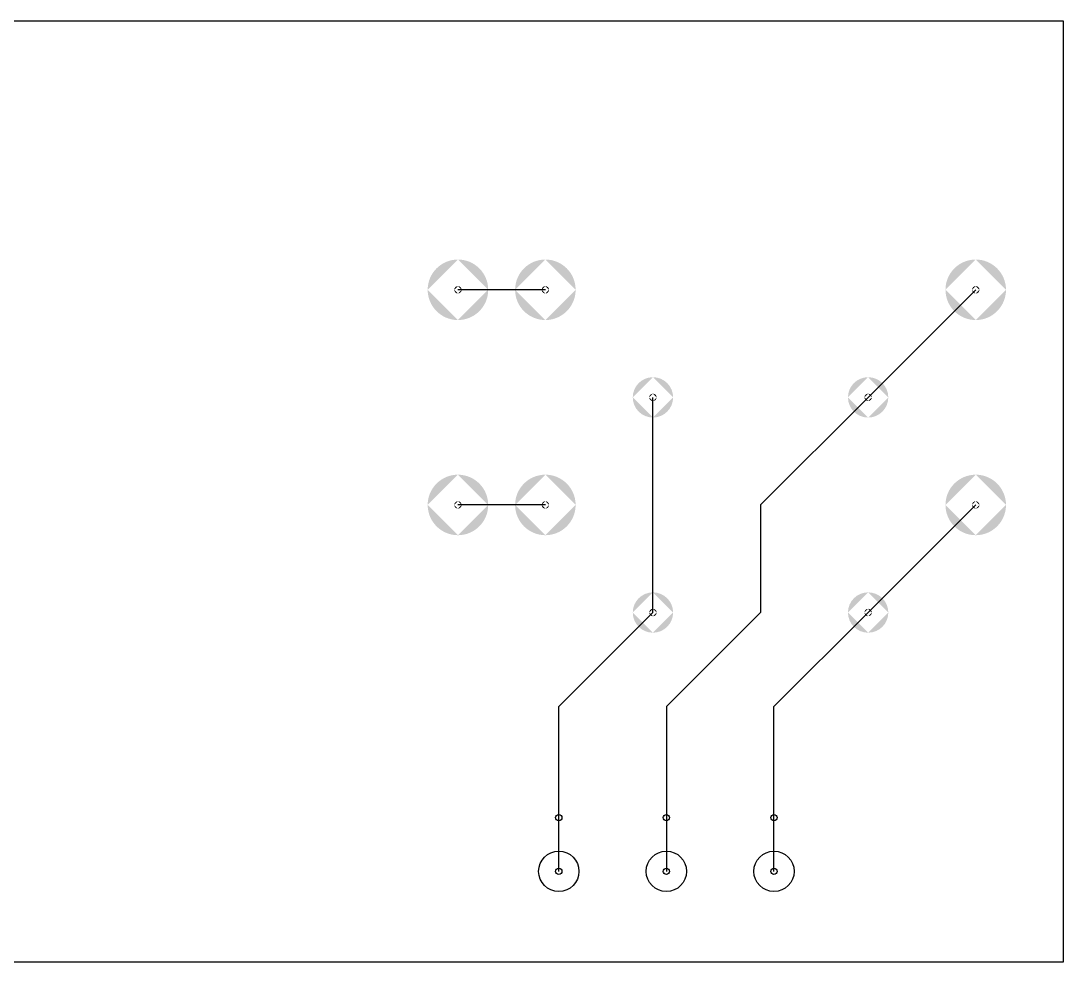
# Model space of a CAD drawing. Header units: inches. Extents: x 3.8 to 102.2, y 3.9 to 48.4.
# Drawn here: x 52.98 to 102.21, y 3.89 to 48.36 of the extents above; entities that cross this region are included whole.
import ezdxf

# ---------------------------------------------------------------- set-up
doc = ezdxf.new("R2010")
doc.units = ezdxf.units.IN
doc.header["$MEASUREMENT"] = 0
doc.layers.add('PDF_Geometry', color=7, linetype='Continuous')
doc.layers.add('PDF_Solid Fills', color=7, linetype='Continuous')

msp = doc.modelspace()

# ---------------------------------------------------------------- hatches: boundary and pattern name
at = {"layer": 'PDF_Solid Fills', "transparency": 33554559}
h = msp.add_hatch(color=256, dxfattribs=at)
h.paths.add_polyline_path([(73.622, 37.083, 0.413865), (72.193, 35.654)], flags=0)
h.paths.add_polyline_path([(75.051, 35.654, 0.413865), (73.622, 37.083)], flags=0)
h.paths.add_polyline_path([(73.622, 34.224, 0.413865), (75.051, 35.654)], flags=0)
h.paths.add_polyline_path([(72.193, 35.654, 0.413865), (73.622, 34.224)], flags=0)
h = msp.add_hatch(color=256, dxfattribs=at)
h.paths.add_polyline_path([(77.751, 37.083, 0.413865), (76.322, 35.654)], flags=0)
h.paths.add_polyline_path([(79.18, 35.654, 0.413865), (77.751, 37.083)], flags=0)
h.paths.add_polyline_path([(77.751, 34.224, 0.413865), (79.18, 35.654)], flags=0)
h.paths.add_polyline_path([(76.322, 35.654, 0.413865), (77.751, 34.224)], flags=0)
h = msp.add_hatch(color=256, dxfattribs=at)
h.paths.add_polyline_path([(98.077, 37.083, 0.413865), (96.648, 35.654)], flags=0)
h.paths.add_polyline_path([(99.506, 35.654, 0.413865), (98.077, 37.083)], flags=0)
h.paths.add_polyline_path([(98.077, 34.224, 0.413865), (99.506, 35.654)], flags=0)
h.paths.add_polyline_path([(96.648, 35.654, 0.413865), (98.077, 34.224)], flags=0)
at = {"layer": 'PDF_Solid Fills', "true_color": 0xffffff, "transparency": 33554559}
h = msp.add_hatch(color=7, dxfattribs=at)
h.paths.add_polyline_path([(73.622, 35.829, 0.413652), (73.447, 35.654)], flags=0)
h.paths.add_polyline_path([(73.797, 35.654, 0.413652), (73.622, 35.829)], flags=0)
h.paths.add_polyline_path([(73.622, 35.479, 0.413652), (73.797, 35.654)], flags=0)
h.paths.add_polyline_path([(73.447, 35.654, 0.413652), (73.622, 35.479)], flags=0)
h = msp.add_hatch(color=7, dxfattribs=at)
h.paths.add_polyline_path([(77.751, 35.829, 0.413652), (77.576, 35.654)], flags=0)
h.paths.add_polyline_path([(77.926, 35.654, 0.413652), (77.751, 35.829)], flags=0)
h.paths.add_polyline_path([(77.751, 35.479, 0.413652), (77.926, 35.654)], flags=0)
h.paths.add_polyline_path([(77.576, 35.654, 0.413652), (77.751, 35.479)], flags=0)
h = msp.add_hatch(color=7, dxfattribs=at)
h.paths.add_polyline_path([(98.077, 35.829, 0.413652), (97.902, 35.654)], flags=0)
h.paths.add_polyline_path([(98.252, 35.654, 0.413652), (98.077, 35.829)], flags=0)
h.paths.add_polyline_path([(98.077, 35.479, 0.413652), (98.252, 35.654)], flags=0)
h.paths.add_polyline_path([(97.902, 35.654, 0.413652), (98.077, 35.479)], flags=0)
at = {"layer": 'PDF_Solid Fills', "transparency": 33554559}
h = msp.add_hatch(color=256, dxfattribs=at)
h.paths.add_polyline_path([(82.832, 31.525, 0.413797), (81.879, 30.572)], flags=0)
h.paths.add_polyline_path([(83.785, 30.572, 0.413797), (82.832, 31.525)], flags=0)
h.paths.add_polyline_path([(82.832, 29.619, 0.413797), (83.785, 30.572)], flags=0)
h.paths.add_polyline_path([(81.879, 30.572, 0.413797), (82.832, 29.619)], flags=0)
h = msp.add_hatch(color=256, dxfattribs=at)
h.paths.add_polyline_path([(92.995, 31.525, 0.413797), (92.042, 30.572)], flags=0)
h.paths.add_polyline_path([(93.948, 30.572, 0.413797), (92.995, 31.525)], flags=0)
h.paths.add_polyline_path([(92.995, 29.619, 0.413797), (93.948, 30.572)], flags=0)
h.paths.add_polyline_path([(92.042, 30.572, 0.413797), (92.995, 29.619)], flags=0)
at = {"layer": 'PDF_Solid Fills', "true_color": 0xffffff, "transparency": 33554559}
h = msp.add_hatch(color=7, dxfattribs=at)
h.paths.add_polyline_path([(82.832, 30.747, 0.413652), (82.657, 30.572)], flags=0)
h.paths.add_polyline_path([(83.007, 30.572, 0.413652), (82.832, 30.747)], flags=0)
h.paths.add_polyline_path([(82.832, 30.397, 0.413652), (83.007, 30.572)], flags=0)
h.paths.add_polyline_path([(82.657, 30.572, 0.413652), (82.832, 30.397)], flags=0)
h = msp.add_hatch(color=7, dxfattribs=at)
h.paths.add_polyline_path([(92.995, 30.747, 0.413652), (92.82, 30.572)], flags=0)
h.paths.add_polyline_path([(93.17, 30.572, 0.413652), (92.995, 30.747)], flags=0)
h.paths.add_polyline_path([(92.995, 30.397, 0.413652), (93.17, 30.572)], flags=0)
h.paths.add_polyline_path([(92.82, 30.572, 0.413652), (92.995, 30.397)], flags=0)
at = {"layer": 'PDF_Solid Fills', "transparency": 33554559}
h = msp.add_hatch(color=256, dxfattribs=at)
h.paths.add_polyline_path([(73.622, 26.92, 0.413865), (72.193, 25.491)], flags=0)
h.paths.add_polyline_path([(75.051, 25.491, 0.413865), (73.622, 26.92)], flags=0)
h.paths.add_polyline_path([(73.622, 24.061, 0.413865), (75.051, 25.491)], flags=0)
h.paths.add_polyline_path([(72.193, 25.491, 0.413865), (73.622, 24.061)], flags=0)
h = msp.add_hatch(color=256, dxfattribs=at)
h.paths.add_polyline_path([(77.751, 26.92, 0.413865), (76.322, 25.491)], flags=0)
h.paths.add_polyline_path([(79.18, 25.491, 0.413865), (77.751, 26.92)], flags=0)
h.paths.add_polyline_path([(77.751, 24.061, 0.413865), (79.18, 25.491)], flags=0)
h.paths.add_polyline_path([(76.322, 25.491, 0.413865), (77.751, 24.061)], flags=0)
h = msp.add_hatch(color=256, dxfattribs=at)
h.paths.add_polyline_path([(98.077, 26.92, 0.413865), (96.648, 25.491)], flags=0)
h.paths.add_polyline_path([(99.506, 25.491, 0.413865), (98.077, 26.92)], flags=0)
h.paths.add_polyline_path([(98.077, 24.061, 0.413865), (99.506, 25.491)], flags=0)
h.paths.add_polyline_path([(96.648, 25.491, 0.413865), (98.077, 24.061)], flags=0)
at = {"layer": 'PDF_Solid Fills', "true_color": 0xffffff, "transparency": 33554559}
h = msp.add_hatch(color=7, dxfattribs=at)
h.paths.add_polyline_path([(73.622, 25.666, 0.413652), (73.447, 25.491)], flags=0)
h.paths.add_polyline_path([(73.797, 25.491, 0.413652), (73.622, 25.666)], flags=0)
h.paths.add_polyline_path([(73.622, 25.316, 0.413652), (73.797, 25.491)], flags=0)
h.paths.add_polyline_path([(73.447, 25.491, 0.413652), (73.622, 25.316)], flags=0)
h = msp.add_hatch(color=7, dxfattribs=at)
h.paths.add_polyline_path([(77.751, 25.666, 0.413652), (77.576, 25.491)], flags=0)
h.paths.add_polyline_path([(77.926, 25.491, 0.413652), (77.751, 25.666)], flags=0)
h.paths.add_polyline_path([(77.751, 25.316, 0.413652), (77.926, 25.491)], flags=0)
h.paths.add_polyline_path([(77.576, 25.491, 0.413652), (77.751, 25.316)], flags=0)
h = msp.add_hatch(color=7, dxfattribs=at)
h.paths.add_polyline_path([(98.077, 25.666, 0.413652), (97.902, 25.491)], flags=0)
h.paths.add_polyline_path([(98.252, 25.491, 0.413652), (98.077, 25.666)], flags=0)
h.paths.add_polyline_path([(98.077, 25.316, 0.413652), (98.252, 25.491)], flags=0)
h.paths.add_polyline_path([(97.902, 25.491, 0.413652), (98.077, 25.316)], flags=0)
at = {"layer": 'PDF_Solid Fills', "transparency": 33554559}
h = msp.add_hatch(color=256, dxfattribs=at)
h.paths.add_polyline_path([(82.832, 21.362, 0.413797), (81.879, 20.409)], flags=0)
h.paths.add_polyline_path([(83.785, 20.409, 0.413797), (82.832, 21.362)], flags=0)
h.paths.add_polyline_path([(82.832, 19.456, 0.413797), (83.785, 20.409)], flags=0)
h.paths.add_polyline_path([(81.879, 20.409, 0.413797), (82.832, 19.456)], flags=0)
h = msp.add_hatch(color=256, dxfattribs=at)
h.paths.add_polyline_path([(92.995, 21.362, 0.413797), (92.042, 20.409)], flags=0)
h.paths.add_polyline_path([(93.948, 20.409, 0.413797), (92.995, 21.362)], flags=0)
h.paths.add_polyline_path([(92.995, 19.456, 0.413797), (93.948, 20.409)], flags=0)
h.paths.add_polyline_path([(92.042, 20.409, 0.413797), (92.995, 19.456)], flags=0)
at = {"layer": 'PDF_Solid Fills', "true_color": 0xffffff, "transparency": 33554559}
h = msp.add_hatch(color=7, dxfattribs=at)
h.paths.add_polyline_path([(82.832, 20.584, 0.413652), (82.657, 20.409)], flags=0)
h.paths.add_polyline_path([(83.007, 20.409, 0.413652), (82.832, 20.584)], flags=0)
h.paths.add_polyline_path([(82.832, 20.234, 0.413652), (83.007, 20.409)], flags=0)
h.paths.add_polyline_path([(82.657, 20.409, 0.413652), (82.832, 20.234)], flags=0)
h = msp.add_hatch(color=7, dxfattribs=at)
h.paths.add_polyline_path([(92.995, 20.584, 0.413652), (92.82, 20.409)], flags=0)
h.paths.add_polyline_path([(93.17, 20.409, 0.413652), (92.995, 20.584)], flags=0)
h.paths.add_polyline_path([(92.995, 20.234, 0.413652), (93.17, 20.409)], flags=0)
h.paths.add_polyline_path([(92.82, 20.409, 0.413652), (92.995, 20.234)], flags=0)

# ---------------------------------------------------------------- linework, layer by layer
for centre, radius in [((78.386, 10.722), 0.15), ((83.467, 10.722), 0.15), ((88.549, 10.722), 0.15), ((78.386, 8.182), 0.953), ((83.467, 8.182), 0.953), ((88.549, 8.182), 0.953), ((78.386, 8.182), 0.15), ((83.467, 8.182), 0.15), ((88.549, 8.182), 0.15)]:
    msp.add_circle(centre, radius)
at = {"layer": 'PDF_Geometry', "lineweight": -3}
msp.add_lwpolyline([(102.205, 48.357), (102.205, 3.894), (3.751, 3.894), (3.751, 48.357)], close=True, dxfattribs=at)
for points in [[(77.751, 35.654), (73.622, 35.654)], [(98.077, 35.654), (92.995, 30.572), (87.914, 25.491), (87.914, 20.409), (83.467, 15.963), (83.467, 10.722), (83.467, 8.182)], [(78.386, 8.182), (78.386, 10.722), (78.386, 15.963), (82.832, 20.409), (82.832, 30.572)], [(77.751, 25.491), (73.622, 25.491)], [(88.549, 8.182), (88.549, 10.722), (88.549, 15.963), (92.995, 20.409), (98.077, 25.491)]]:
    msp.add_lwpolyline(points, dxfattribs=at)

doc.saveas('drawing.dxf')
